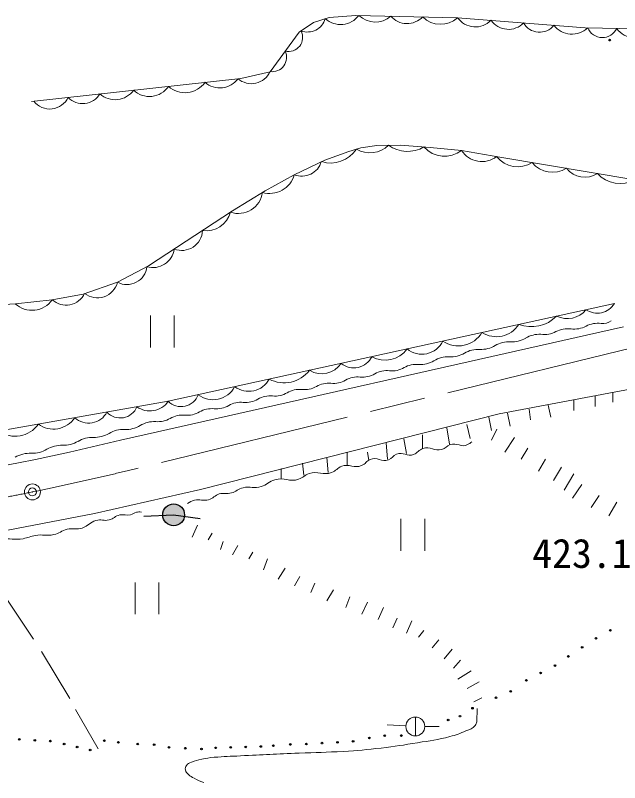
# Model space of a CAD drawing. Units: millimetres, scale not verified. Extents: x 40000 to 680000, y 20000 to 380000.
# Drawn here: x 173508 to 211446, y 268426 to 316558 of the extents above; entities that cross this region are included whole.
import ezdxf
from ezdxf.enums import TextEntityAlignment as Align

# ---------------------------------------------------------------- set-up
doc = ezdxf.new("R2010")
doc.units = ezdxf.units.MM
doc.header["$LTSCALE"] = 1000
doc.header["$PDMODE"] = 32
doc.header["$PDSIZE"] = 500
doc.linetypes.add('CHAIN', pattern=[18.5, 12, -1.5, 3.5, -1.5])
for name, color, linetype, lineweight in [('M-BGD', 7, 'Continuous', 13), ('M-BMK', 2, 'CHAIN', 13), ('M-BMK-SRVR', 3, 'Continuous', 13)]:
    doc.layers.add(name, color=color, linetype=linetype, lineweight=lineweight)
doc.styles.add('ＭＳ ゴシック', font='')
doc.styles.get('ＭＳ ゴシック').set_extended_font_data('MS Gothic')

msp = doc.modelspace()

# ---------------------------------------------------------------- hatches: boundary and pattern name
at = {"layer": 'M-BGD'}
msp.add_hatch(color=256, dxfattribs=at).paths.add_polyline_path([(184123, 285128, 0.97359), (182777, 285356, 0.01338), (182771, 285320, 1)])

# ---------------------------------------------------------------- linework, layer by layer
for p, q in [((192231, 316117), (193199, 316432)), ((193199, 316432), (194881, 316558)), ((194881, 316558), (201274, 316411)), ((201274, 316411), (209287, 315780)), ((191327, 315507), (192231, 316117)), ((209287, 315780), (213429, 315696)), ((189498, 313025), (191327, 315507)), ((187668, 312605), (189498, 313025)), ((174524, 311154), (187668, 312605)), ((194442, 308015), (195199, 308239)), ((195199, 308239), (196208, 308393)), ((196208, 308393), (197694, 308421)), ((197694, 308421), (199559, 308267)), ((199559, 308267), (201522, 308085)), ((201522, 308085), (203919, 307664)), ((192928, 307482), (194442, 308015)), ((203919, 307664), (212408, 306245)), ((191021, 306557), (192928, 307482)), ((189184, 305547), (191021, 306557)), ((187137, 304286), (189184, 305547)), ((181873, 300844), (187137, 304286)), ((179922, 299813), (181873, 300844)), ((177756, 299077), (179922, 299813)), ((175822, 298720), (177756, 299077)), ((171468, 298320), (173508, 298467)), ((173508, 298467), (175822, 298720)), ((183105, 292348), (211117, 298483)), ((181989, 297730), (181989, 295730)), ((183489, 295730), (183489, 297730)), ((180112, 289913), (211693, 297025)), ((203888, 291552), (213975, 293478)), ((209915, 292030), (209915, 292707)), ((211016, 292284), (211016, 292876)), ((170266, 290084), (183105, 292348)), ((208560, 291776), (208560, 292453)), ((205851, 291183), (205766, 291860)), ((207121, 291352), (206952, 292114)), ((185124, 286822), (203888, 291552)), ((203226, 291352), (203396, 290506)), ((204573, 290788), (204412, 291606)), ((201850, 290892), (202058, 290020)), ((199078, 290252), (199078, 289405)), ((200602, 290675), (200771, 289659)), ((203396, 289913), (203734, 290590)), ((197892, 289998), (198062, 289066)), ((204242, 289151), (204835, 290082)), ((196792, 289744), (196876, 288728)), ((205682, 289405), (205258, 288728)), ((193066, 288812), (193151, 287881)), ((194336, 289151), (194336, 288304)), ((195606, 289151), (195691, 288643)), ((191542, 288474), (191627, 287712)), ((206359, 287966), (206782, 288728)), ((190188, 288135), (190188, 287458)), ((207798, 288220), (207290, 287373)), ((207968, 286780), (208560, 287796)), ((209068, 287119), (208476, 286272)), ((178478, 285308), (185124, 286822)), ((210169, 286442), (209661, 285680)), ((210762, 285172), (211270, 286018)), ((172474, 284157), (178478, 285308)), ((197706, 284971), (197706, 282971)), ((199206, 282971), (199206, 284971)), ((184938, 284579), (184600, 283817)), ((185616, 283648), (185870, 284071)), ((186378, 283055), (186547, 283563)), ((187478, 283309), (187140, 282716)), ((188156, 282462), (188410, 282886)), ((189341, 282462), (189087, 281785)), ((190018, 281192), (190442, 281870)), ((191373, 281362), (191034, 280769)), ((191373, 281362), (191034, 280769)), ((181026, 280985), (181026, 278985)), ((182526, 278985), (182526, 280985)), ((192050, 280346), (192304, 280938)), ((193066, 279838), (193490, 280515)), ((172924, 279990), (174652, 277437)), ((194506, 280092), (194252, 279414)), ((195268, 278991), (195606, 279753)), ((196284, 278652), (196622, 279414)), ((197469, 278737), (197215, 278144)), ((198400, 278568), (198062, 277806)), ((199162, 277975), (198824, 277552)), ((200094, 277382), (199670, 276874)), ((200432, 276197), (200940, 276790)), ((175159, 276644), (176937, 273697)), ((201025, 275604), (201448, 276112)), ((201279, 274927), (202126, 275435)), ((201872, 274334), (202634, 274758)), ((202803, 273742), (202295, 273488)), ((177275, 273021), (178713, 270546)), ((202496, 273072), (202480, 272250)), ((198619, 272545), (198619, 271356)), ((196852, 272059), (198026, 271987)), ((199213, 271949), (200123, 271947))]:
    msp.add_line(p, q, dxfattribs=at)
at = {"layer": 'M-BGD', "lineweight": 25}
for p, q in [((181567, 285149), (183447, 285224)), ((183447, 285224), (185109, 285006))]:
    msp.add_line(p, q, dxfattribs=at)
for centre, radius in [((210815, 315004), 50), ((183447, 285224), 683), ((210866, 277982), 50), ((209958, 277484), 50), ((209094, 276913), 50), ((208230, 276342), 50), ((207381, 275771), 50), ((206484, 275307), 50), ((205587, 274843), 50), ((204607, 274152), 50), ((203688, 273749), 50), ((202206, 273096), 50), ((201427, 272598), 50), ((200680, 272355), 50), ((173753, 271142), 50), ((174730, 271087), 50), ((175706, 271031), 50), ((179101, 271055), 50), ((179975, 270952), 50), ((193734, 270961), 50), ((194713, 271016), 50), ((195734, 271231), 50), ((196695, 271371), 50), ((197743, 271380), 50), ((176570, 270845), 50), ((177387, 270660), 50), ((178205, 270474), 50), ((181189, 270846), 50), ((182224, 270815), 50), ((183160, 270636), 50), ((184177, 270586), 50), ((185194, 270537), 50), ((186085, 270610), 50), ((187029, 270638), 50), ((187973, 270666), 50), ((188916, 270694), 50), ((189707, 270744), 50), ((190771, 270822), 50), ((191777, 270850), 50), ((192756, 270906), 50)]:
    msp.add_circle(centre, radius, dxfattribs=at)
at = {"layer": 'M-BGD'}
msp.add_circle((198619, 271950), 594, dxfattribs=at)
for centre, radius, start, end in [((191846, 316673), 1161, 249.6649, 344.0944), ((193926, 317412), 1431, 227.643, 323.1367), ((196100, 317606), 1472, 225.6473, 311.7146), ((198100, 317392), 1351, 220.8935, 316.4684), ((200204, 317586), 1590, 225.0345, 312.3273), ((202391, 317201), 1368, 215.2776, 315.718), ((204461, 317009), 1331, 214.977, 316.0186), ((206417, 316642), 1143, 209.1927, 321.8029), ((208449, 316806), 1430, 217.5271, 313.9531), ((210361, 316157), 995, 202.4593, 335.2143), ((190668, 315171), 878, 255.7565, 28.1043), ((212362, 316493), 1332, 214.4285, 323.2451), ((189619, 313935), 918, 262.3718, 24.8264), ((188328, 313556), 1284, 229.1105, 335.611), ((186351, 313404), 1401, 228.3908, 324.2091), ((181927, 312899), 1434, 226.3588, 326.2411), ((184157, 313252), 1548, 227.9376, 324.6622), ((177740, 312275), 1257, 223.6274, 328.9725), ((179771, 312707), 1441, 228.5453, 324.0546), ((175673, 311968), 1285, 218.4068, 334.1931), ((193305, 309235), 1944, 252.4865, 326.3307), ((195760, 309668), 1728, 240.9887, 313.1277), ((198132, 310052), 2031, 234.0999, 300.378), ((200456, 309459), 1739, 221.7871, 307.7978), ((202797, 308900), 1514, 212.5887, 307.5101), ((205048, 308769), 1706, 218.8185, 302.1133), ((191489, 307755), 1287, 248.6812, 343.0928), ((207238, 308380), 1662, 219.4646, 301.5494), ((209257, 307856), 1455, 217.8148, 303.1992), ((211475, 307900), 1900, 221.5965, 299.4175), ((189469, 306998), 1613, 253.9239, 344.1379), ((187501, 305669), 1538, 251.7331, 351.7532), ((185477, 304642), 1602, 262.0843, 344.2686), ((183955, 303110), 1302, 248.7397, 357.6132), ((182148, 302083), 1348, 253.6903, 352.0533), ((180509, 300939), 1270, 242.4916, 353.2036), ((178655, 300150), 1311, 232.4074, 345.1287), ((176695, 299662), 1285, 227.173, 334.604), ((174556, 299590), 1536, 226.9684, 325.4833), ((210036, 299145), 1267, 236.1717, 328.5372), ((208152, 299058), 1524, 244.0505, 320.6584), ((205901, 299248), 2223, 249.2709, 315.4381), ((203700, 298089), 1688, 237.7585, 326.9504), ((208599, 298447), 1570, 262.4299, 297.9925), ((210072, 295674), 1570, 82.4299, 117.9925), ((210389, 298087), 864, 262.7221, 307.1054), ((201320, 297554), 1728, 235.8193, 328.8897), ((206405, 294889), 1664, 86.5888, 121.1222), ((206711, 298107), 1570, 262.4299, 297.9925), ((208185, 295334), 1570, 82.4299, 117.9925), ((199034, 296760), 1461, 230.4749, 334.2341), ((204487, 294416), 1664, 86.5888, 121.1222), ((204685, 297738), 1664, 266.5888, 301.1221), ((196720, 296641), 1712, 240.7671, 323.9418), ((202569, 293943), 1664, 86.5888, 121.1222), ((202767, 297265), 1664, 266.5888, 301.1221), ((194760, 295690), 1248, 230.5188, 334.1902), ((200650, 293470), 1664, 86.5888, 121.1222), ((200848, 296792), 1664, 266.5888, 301.1221), ((192747, 295536), 1464, 238.2697, 326.4392), ((198671, 293160), 1506, 83.9233, 120.2421), ((198930, 296319), 1664, 266.5888, 301.1221), ((190383, 295524), 2015, 242.4118, 322.2972), ((196836, 292767), 1506, 83.9233, 120.2421), ((197155, 295762), 1506, 263.9233, 300.2421), ((188155, 294454), 1480, 233.6391, 331.0699), ((193483, 294976), 1506, 263.9233, 300.2421), ((195000, 292374), 1506, 83.9233, 120.2421), ((195319, 295369), 1506, 263.9233, 300.2421), ((185920, 293984), 1537, 232.7249, 331.984), ((191648, 294583), 1506, 263.9233, 300.2421), ((193165, 291981), 1506, 83.9233, 120.2421), ((183914, 293159), 1146, 225.0758, 339.6332), ((189502, 291186), 1506, 84.201, 120.5152), ((189807, 294183), 1506, 264.201, 300.5152), ((191336, 291587), 1506, 84.201, 120.5152), ((181953, 293143), 1399, 234.6108, 325.3927), ((187668, 290784), 1506, 84.201, 120.5152), ((187973, 293781), 1506, 264.201, 300.5152), ((180098, 292432), 1130, 222.3807, 337.6228), ((185834, 290382), 1506, 84.201, 120.5152), ((186139, 293379), 1506, 264.201, 300.5152), ((175901, 292213), 1611, 233.9293, 326.0742), ((178110, 292287), 1307, 228.1671, 331.8364), ((182471, 292575), 1506, 264.201, 300.5152), ((184000, 289980), 1506, 84.201, 120.5152), ((184305, 292977), 1506, 264.201, 300.5152), ((173490, 291953), 1796, 235.4824, 324.5211), ((180449, 292304), 1725, 267.3176, 301.2287), ((182238, 289353), 1725, 87.3176, 121.2287), ((178498, 291808), 1725, 267.3176, 301.2287), ((180287, 288857), 1725, 87.3176, 121.2287), ((144835, 432981), 147353, 270.22588, 283.85175), ((176548, 291312), 1725, 267.3176, 301.2287), ((178337, 288361), 1725, 87.3176, 121.2287), ((174597, 290815), 1725, 267.3176, 301.2287), ((176386, 287865), 1725, 87.3176, 121.2287), ((174444, 287192), 1901, 87.8334, 120.1299)]:
    msp.add_arc(centre, radius, start, end, dxfattribs=at)
for points, knots in [([(184308, 285930), (184490, 286045), (184573, 286080), (184757, 286140), (185085, 286247), (185311, 286066), (185640, 286168), (185926, 286256), (186027, 286447), (186313, 286533), (186598, 286617), (186782, 286533), (187070, 286603), (187378, 286677), (187506, 286850), (187813, 286925), (188240, 287030), (188517, 286863), (188935, 286995), (189297, 287110), (189441, 287321), (189804, 287430), (190361, 287596), (190741, 287269), (191290, 287458), (191568, 287554), (191673, 287721), (191949, 287822), (192469, 288013), (192851, 287675), (193365, 287878), (193635, 287985), (193727, 288163), (193996, 288271), (194449, 288452), (194797, 288118), (195244, 288313), (195485, 288418), (195549, 288603), (195791, 288706), (196199, 288879), (196513, 288516), (196926, 288678), (197154, 288767), (197218, 288939), (197445, 289028), (197832, 289180), (198121, 288866), (198511, 289014), (198766, 289111), (198842, 289299), (199099, 289393), (199533, 289550), (199840, 289186), (200278, 289329), (200505, 289403), (200587, 289545), (200810, 289631), (201209, 289784), (201531, 289421), (201903, 289631), (202009, 289691), (202068, 289720), (202156, 289813)], [0, 0, 0, 0, 1, 1, 1, 2, 2, 2, 3, 3, 3, 4, 4, 4, 5, 5, 5, 6, 6, 6, 7, 7, 7, 8, 8, 8, 9, 9, 9, 10, 10, 10, 11, 11, 11, 12, 12, 12, 13, 13, 13, 14, 14, 14, 15, 15, 15, 16, 16, 16, 17, 17, 17, 18, 18, 18, 19, 19, 19, 20, 20, 20, 21, 21, 21, 21]), ([(181422, 285398), (181283, 285410), (181226, 285411), (181104, 285388), (180948, 285360), (180886, 285259), (180730, 285230), (180475, 285182), (180321, 285270), (180066, 285220), (179781, 285165), (179677, 284965), (179393, 284902), (179080, 284833), (178881, 284959), (178571, 284874), (178200, 284774), (178078, 284512), (177711, 284398), (177356, 284287), (177123, 284407), (176762, 284318), (176419, 284234), (176266, 284062), (175921, 283982), (175484, 283879), (175214, 284019), (174772, 283940), (174464, 283885), (174307, 283786), (174000, 283729), (173462, 283630), (173136, 283781), (172598, 283673), (172306, 283615), (172158, 283522), (171869, 283449), (171500, 283356), (171263, 283429), (170907, 283295), (170647, 283197), (170542, 283051), (170281, 282958), (169870, 282813), (169591, 282980), (169168, 282874), (168950, 282819), (168848, 282717), (168626, 282678), (168273, 282615), (168067, 282788), (167710, 282753), (167382, 282720), (167216, 282598), (166888, 282566), (166495, 282527), (166269, 282671), (165878, 282612), (165544, 282562), (165392, 282374), (165056, 282341), (164706, 282307), (164518, 282524), (164168, 282491), (163856, 282462), (163710, 282308), (163401, 282257), (162944, 282182), (162674, 282332), (162214, 282267), (161864, 282217), (161690, 282071), (161337, 282042), (160946, 282011), (160733, 282185), (160342, 282169), (159968, 282153), (159776, 281996), (159402, 281986), (158996, 281976), (158785, 282182), (158379, 282169), (158068, 282158), (157918, 281980), (157608, 281972), (157334, 281965), (157195, 282114), (156921, 282112), (156549, 282111), (156364, 281936), (155995, 281888), (155474, 281820), (155167, 281982), (154650, 281888), (154407, 281844), (154290, 281742), (154047, 281706), (153672, 281650), (153456, 281813), (153079, 281776), (152726, 281741), (152549, 281598), (152196, 281566), (151847, 281534), (151644, 281653), (151299, 281594), (151007, 281543), (150881, 281376), (150588, 281327), (150256, 281272), (150063, 281441), (149729, 281402), (149460, 281371), (149335, 281224), (149065, 281206), (148762, 281186), (148611, 281392), (148308, 281383), (148070, 281377), (147947, 281282), (147710, 281262), (147280, 281226), (147038, 281316), (146607, 281318), (146176, 281320), (146025, 281309), (145504, 281271)], [0, 0, 0, 0, 1, 1, 1, 2, 2, 2, 3, 3, 3, 4, 4, 4, 5, 5, 5, 6, 6, 6, 7, 7, 7, 8, 8, 8, 9, 9, 9, 10, 10, 10, 11, 11, 11, 12, 12, 12, 13, 13, 13, 14, 14, 14, 15, 15, 15, 16, 16, 16, 17, 17, 17, 18, 18, 18, 19, 19, 19, 20, 20, 20, 21, 21, 21, 22, 22, 22, 23, 23, 23, 24, 24, 24, 25, 25, 25, 26, 26, 26, 27, 27, 27, 28, 28, 28, 29, 29, 29, 30, 30, 30, 31, 31, 31, 32, 32, 32, 33, 33, 33, 34, 34, 34, 35, 35, 35, 36, 36, 36, 37, 37, 37, 38, 38, 38, 39, 39, 39, 40, 40, 40, 41, 41, 41, 42, 42, 42, 42]), ([(185333, 268426), (185044, 268544), (184951, 268575), (184725, 268707), (184586, 268788), (184490, 268814), (184380, 268931), (184286, 269030), (184209, 269087), (184183, 269221), (184161, 269335), (184178, 269419), (184249, 269511), (184336, 269624), (184426, 269649), (184557, 269707), (184801, 269814), (184949, 269852), (185211, 269903), (185512, 269962), (185682, 269988), (185987, 270015), (186632, 270073), (186995, 270076), (187641, 270109), (189081, 270182), (189887, 270214), (191327, 270277), (192408, 270324), (193014, 270323), (194094, 270389), (195023, 270446), (195543, 270489), (196468, 270595), (197366, 270697), (197866, 270785), (198758, 270931), (199553, 271062), (200005, 271113), (200786, 271315), (201192, 271420), (201410, 271514), (201795, 271679), (202037, 271782), (202234, 271798), (202374, 272020), (202427, 272104), (202455, 272149), (202480, 272250)], [0, 0, 0, 0, 1, 1, 1, 2, 2, 2, 3, 3, 3, 4, 4, 4, 5, 5, 5, 6, 6, 6, 7, 7, 7, 8, 8, 8, 9, 9, 9, 10, 10, 10, 11, 11, 11, 12, 12, 12, 13, 13, 13, 14, 14, 14, 15, 15, 15, 16, 16, 16, 16])]:
    msp.add_open_spline(points, degree=3, knots=knots, dxfattribs=at)
at = {"layer": 'M-BMK'}
msp.add_line((212317, 295727), (180617, 288010), dxfattribs=at)
for start, end in [(281.51211, 283.68069), (266.77094, 281.51211)]:
    msp.add_arc((141965, 446800), 163426, start, end, dxfattribs=at)
at = {"layer": 'M-BMK-SRVR'}
msp.add_circle((174581, 286661), 500, dxfattribs=at)
msp.add_point((174581, 286661), dxfattribs=at)

# ---------------------------------------------------------------- texts
at = {"layer": 'M-BGD', "style": 'ＭＳ ゴシック'}
msp.add_text('423.1', height=1833, dxfattribs=at).set_placement((205960, 281347), align=Align.BOTTOM_LEFT)

doc.saveas('drawing.dxf')
